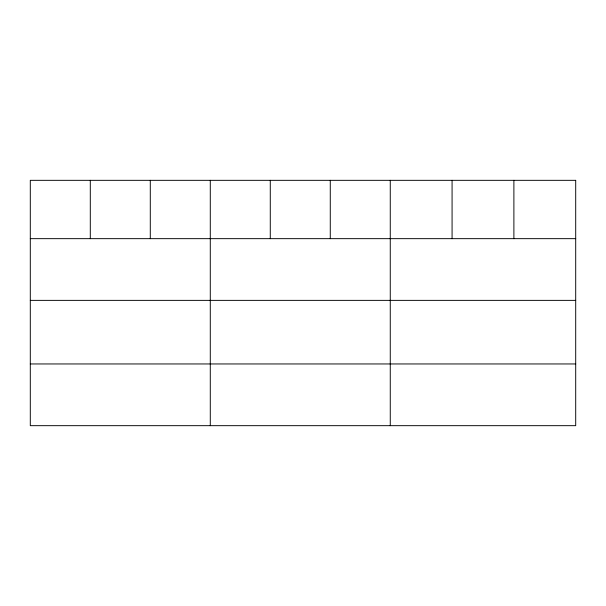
<?xml version="1.0" encoding="UTF-8"?>
<svg xmlns="http://www.w3.org/2000/svg" width="606" height="606" viewBox="0 0 606 606"><rect width="100%" height="100%" fill="white"/><g stroke="black" fill="none" stroke-linecap="round" stroke-linejoin="round"><path stroke-width="0.91" d="M30.3 238.658L575.7 238.658M30.3 300.371L575.7 300.371M30.3 363.956L575.7 363.956M513.888 180.33L513.888 238.658M452.076 180.33L452.076 238.658M390.264 180.33L390.264 425.67M330.27 180.33L330.27 238.658M270.276 180.33L270.276 238.658M210.282 180.33L210.282 425.67M150.288 180.33L150.288 238.658M90.294 180.33L90.294 238.658M575.7 180.33L30.3 180.33L30.3 425.67L575.7 425.67L575.7 180.33"/></g></svg>
